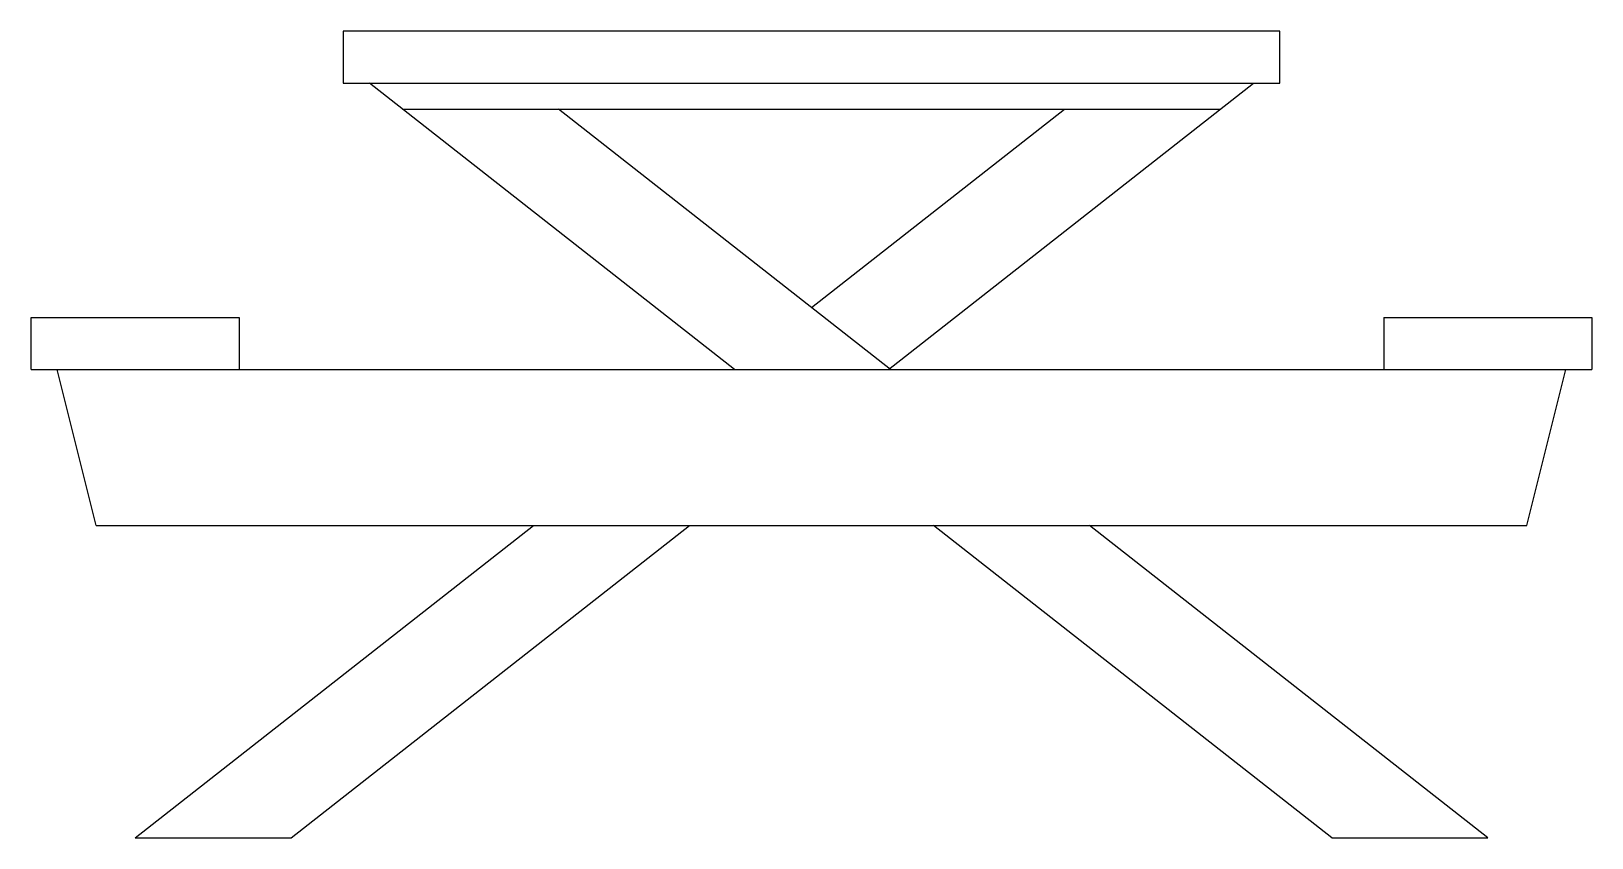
# Model space of a CAD drawing. Extents: x 0 to 1.52, y 0.03 to 0.81.
import ezdxf

# ---------------------------------------------------------------- set-up
doc = ezdxf.new("R2010")
doc.units = 0
doc.layers.get('0').update_dxf_attribs({"linetype": 'CONTINUOUS'})

msp = doc.modelspace()

# ---------------------------------------------------------------- linework, layer by layer
at = {"color": 0, "linetype": 'BYBLOCK'}
for p, q in [((0.3048, 0.8128), (0.3048, 0.762)), ((1.2192, 0.8128), (0.3048, 0.8128)), ((1.2192, 0.762), (1.2192, 0.8128)), ((0.3048, 0.762), (1.2192, 0.762)), ((0.6867, 0.4826), (0.3302, 0.762)), ((0.8373, 0.4826), (1.1938, 0.762)), ((0.3626, 0.7366), (1.1614, 0.7366)), ((0.8391, 0.4826), (0.515, 0.7366)), ((0.762, 0.543), (1.009, 0.7366)), ((0, 0.5334), (0.2032, 0.5334)), ((0, 0.4826), (0, 0.5334)), ((0.2032, 0.5334), (0.2032, 0.4826)), ((1.3208, 0.5334), (1.524, 0.5334)), ((1.3208, 0.5334), (1.3208, 0.4826)), ((1.524, 0.5334), (1.524, 0.4826)), ((0, 0.4826), (1.524, 0.4826)), ((0.0635, 0.3302), (0.0254, 0.4826)), ((1.4605, 0.3302), (1.4986, 0.4826)), ((0.0635, 0.3302), (1.4605, 0.3302)), ((0.1016, 0.0254), (0.4905, 0.3302)), ((0.254, 0.0254), (0.6429, 0.3302)), ((1.27, 0.0254), (0.8811, 0.3302)), ((1.4224, 0.0254), (1.0335, 0.3302)), ((0.1016, 0.0254), (0.254, 0.0254)), ((1.27, 0.0254), (1.4224, 0.0254))]:
    msp.add_line(p, q, dxfattribs=at)

doc.saveas('drawing.dxf')
